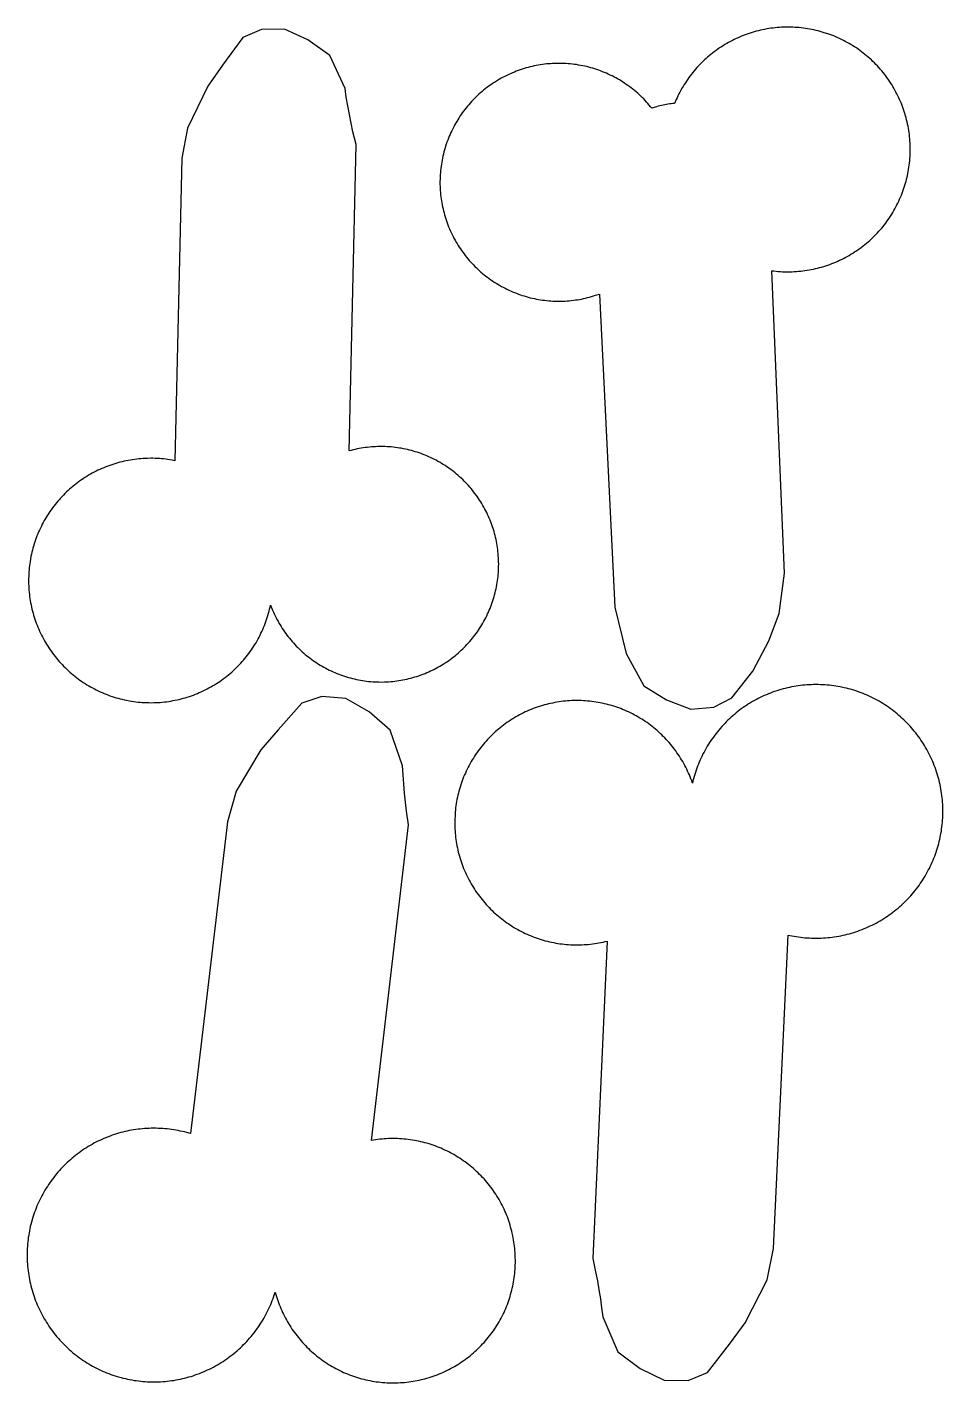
# Model space of a CAD drawing. Extents: x -246 to 246, y -104 to 199.
# Drawn here: x 175.17 to 184.8, y 53.9 to 68.14 of the extents above; entities that cross this region are included whole.
import ezdxf

# ---------------------------------------------------------------- set-up
doc = ezdxf.new("R2010")
doc.units = 0
doc.layers.add('Add_Red', color=1, linetype='Continuous')

msp = doc.modelspace()

# ---------------------------------------------------------------- linework, layer by layer
at = {"layer": 'Add_Red'}
for points in [[(176.504, 61.044), (176.526, 61.045), (176.549, 61.046), (176.571, 61.047), (176.593, 61.049), (176.616, 61.051), (176.638, 61.054), (176.66, 61.057), (176.682, 61.061), (176.704, 61.065), (176.726, 61.069), (176.748, 61.073), (176.77, 61.078), (176.792, 61.084), (176.813, 61.09), (176.835, 61.096), (176.856, 61.102), (176.878, 61.109), (176.899, 61.116), (176.92, 61.124), (176.941, 61.132), (176.962, 61.14), (176.982, 61.149), (177.003, 61.158), (177.023, 61.168), (177.043, 61.178), (177.063, 61.188), (177.083, 61.198), (177.103, 61.209), (177.122, 61.22), (177.141, 61.232), (177.161, 61.244), (177.179, 61.256), (177.198, 61.268), (177.216, 61.281), (177.234, 61.294), (177.252, 61.308), (177.27, 61.321), (177.287, 61.336), (177.305, 61.35), (177.322, 61.365), (177.338, 61.38), (177.355, 61.395), (177.371, 61.41), (177.387, 61.426), (177.402, 61.442), (177.418, 61.459), (177.433, 61.475), (177.447, 61.492), (177.462, 61.509), (177.476, 61.527), (177.49, 61.544), (177.503, 61.562), (177.516, 61.58), (177.529, 61.599), (177.542, 61.617), (177.554, 61.636), (177.566, 61.655), (177.578, 61.674), (177.589, 61.694), (177.6, 61.713), (177.61, 61.733), (177.621, 61.753), (177.63, 61.773), (177.64, 61.793), (177.649, 61.814), (177.658, 61.835), (177.666, 61.855), (177.674, 61.876), (177.682, 61.897), (177.689, 61.918), (177.696, 61.94), (177.703, 61.961), (177.709, 61.983), (177.715, 62.004), (177.72, 62.026), (177.725, 62.048), (177.73, 62.07), (177.744, 62.035), (177.752, 62.015), (177.76, 61.995), (177.769, 61.976), (177.779, 61.956), (177.788, 61.937), (177.798, 61.918), (177.809, 61.899), (177.819, 61.88), (177.83, 61.861), (177.841, 61.843), (177.853, 61.825), (177.865, 61.807), (177.877, 61.789), (177.89, 61.771), (177.903, 61.754), (177.916, 61.737), (177.929, 61.72), (177.943, 61.703), (177.957, 61.687), (177.971, 61.671), (177.986, 61.655), (178.001, 61.639), (178.016, 61.624), (178.031, 61.609), (178.047, 61.594), (178.063, 61.579), (178.079, 61.565), (178.095, 61.551), (178.112, 61.537), (178.129, 61.524), (178.146, 61.511), (178.163, 61.498), (178.181, 61.485), (178.199, 61.473), (178.217, 61.461), (178.235, 61.449), (178.253, 61.438), (178.272, 61.427), (178.291, 61.417), (178.31, 61.406), (178.329, 61.396), (178.348, 61.387), (178.368, 61.377), (178.387, 61.368), (178.407, 61.36), (178.427, 61.352), (178.447, 61.344), (178.467, 61.336), (178.488, 61.329), (178.508, 61.322), (178.529, 61.316), (178.55, 61.309), (178.57, 61.304), (178.591, 61.298), (178.612, 61.293), (178.633, 61.288), (178.655, 61.284), (178.676, 61.28), (178.697, 61.277), (178.718, 61.273), (178.74, 61.271), (178.761, 61.268), (178.783, 61.266), (178.804, 61.264), (178.826, 61.263), (178.847, 61.262), (178.869, 61.262), (178.891, 61.261), (178.928, 61.262), (178.95, 61.263), (178.971, 61.264), (178.993, 61.266), (179.014, 61.268), (179.036, 61.27), (179.057, 61.273), (179.078, 61.276), (179.1, 61.279), (179.121, 61.283), (179.142, 61.287), (179.163, 61.292), (179.184, 61.297), (179.205, 61.302), (179.226, 61.308), (179.247, 61.314), (179.267, 61.32), (179.288, 61.327), (179.314, 61.336), (179.334, 61.344), (179.354, 61.352), (179.374, 61.36), (179.394, 61.368), (179.413, 61.377), (179.433, 61.387), (179.452, 61.396), (179.471, 61.406), (179.49, 61.417), (179.509, 61.427), (179.528, 61.438), (179.546, 61.449), (179.564, 61.461), (179.582, 61.473), (179.6, 61.485), (179.618, 61.498), (179.635, 61.511), (179.652, 61.524), (179.669, 61.537), (179.686, 61.551), (179.702, 61.565), (179.718, 61.579), (179.734, 61.594), (179.75, 61.609), (179.765, 61.624), (179.78, 61.639), (179.795, 61.655), (179.81, 61.671), (179.824, 61.687), (179.838, 61.703), (179.852, 61.72), (179.865, 61.737), (179.879, 61.754), (179.891, 61.771), (179.904, 61.789), (179.916, 61.807), (179.928, 61.825), (179.94, 61.843), (179.951, 61.861), (179.962, 61.88), (179.973, 61.899), (179.983, 61.918), (179.993, 61.937), (180.002, 61.956), (180.012, 61.976), (180.021, 61.995), (180.029, 62.015), (180.038, 62.035), (180.045, 62.055), (180.053, 62.075), (180.06, 62.096), (180.067, 62.116), (180.074, 62.137), (180.08, 62.158), (180.085, 62.178), (180.091, 62.199), (180.096, 62.22), (180.101, 62.241), (180.105, 62.262), (180.109, 62.284), (180.112, 62.305), (180.116, 62.326), (180.118, 62.348), (180.121, 62.369), (180.123, 62.391), (180.125, 62.412), (180.126, 62.434), (180.127, 62.455), (180.127, 62.477), (180.128, 62.498), (180.127, 62.524), (180.127, 62.546), (180.126, 62.567), (180.124, 62.589), (180.123, 62.611), (180.12, 62.632), (180.118, 62.653), (180.115, 62.675), (180.112, 62.696), (180.108, 62.717), (180.104, 62.739), (180.1, 62.76), (180.095, 62.781), (180.09, 62.802), (180.084, 62.823), (180.079, 62.844), (180.072, 62.864), (180.06, 62.901), (180.053, 62.922), (180.045, 62.942), (180.038, 62.962), (180.029, 62.982), (180.021, 63.002), (180.012, 63.021), (180.002, 63.041), (179.993, 63.06), (179.983, 63.079), (179.973, 63.098), (179.962, 63.117), (179.951, 63.136), (179.94, 63.154), (179.928, 63.172), (179.916, 63.19), (179.904, 63.208), (179.891, 63.226), (179.879, 63.243), (179.865, 63.26), (179.852, 63.277), (179.838, 63.294), (179.824, 63.31), (179.81, 63.326), (179.795, 63.342), (179.78, 63.358), (179.765, 63.373), (179.75, 63.388), (179.734, 63.403), (179.718, 63.418), (179.702, 63.432), (179.686, 63.446), (179.669, 63.46), (179.652, 63.473), (179.635, 63.486), (179.618, 63.499), (179.6, 63.512), (179.582, 63.524), (179.564, 63.536), (179.546, 63.548), (179.528, 63.559), (179.509, 63.57), (179.49, 63.58), (179.471, 63.591), (179.452, 63.601), (179.433, 63.61), (179.413, 63.62), (179.394, 63.629), (179.374, 63.637), (179.354, 63.645), (179.334, 63.653), (179.314, 63.661), (179.293, 63.668), (179.273, 63.675), (179.252, 63.681), (179.232, 63.688), (179.211, 63.693), (179.19, 63.699), (179.169, 63.704), (179.148, 63.708), (179.127, 63.713), (179.105, 63.717), (179.084, 63.72), (179.063, 63.723), (179.041, 63.726), (179.02, 63.729), (178.998, 63.731), (178.977, 63.733), (178.955, 63.734), (178.934, 63.735), (178.912, 63.735), (178.891, 63.736), (178.855, 63.735), (178.833, 63.734), (178.812, 63.733), (178.79, 63.731), (178.769, 63.729), (178.747, 63.727), (178.726, 63.724), (178.704, 63.721), (178.683, 63.718), (178.662, 63.714), (178.641, 63.71), (178.619, 63.705), (178.598, 63.701), (178.578, 63.695), (178.557, 63.69), (178.629, 66.909), (178.597, 67.043), (178.577, 67.133), (178.559, 67.224), (178.542, 67.315), (178.527, 67.406), (178.514, 67.497), (178.352, 67.846), (178.124, 68.011), (177.877, 68.123), (177.634, 68.12), (177.439, 68.033), (177.224, 67.743), (177.07, 67.523), (176.858, 67.083), (176.8, 66.765), (176.8, 66.765), (176.724, 63.587), (176.695, 63.592), (176.673, 63.596), (176.651, 63.599), (176.629, 63.602), (176.606, 63.605), (176.584, 63.607), (176.562, 63.609), (176.539, 63.61), (176.517, 63.611), (176.494, 63.612), (176.472, 63.612), (176.436, 63.611), (176.414, 63.611), (176.391, 63.609), (176.369, 63.608), (176.347, 63.606), (176.324, 63.603), (176.302, 63.601), (176.28, 63.597), (176.258, 63.594), (176.236, 63.59), (176.214, 63.586), (176.192, 63.581), (176.17, 63.576), (176.148, 63.57), (176.127, 63.565), (176.105, 63.558), (176.084, 63.552), (176.062, 63.545), (176.041, 63.538), (176.02, 63.53), (175.999, 63.522), (175.979, 63.513), (175.958, 63.505), (175.937, 63.495), (175.917, 63.486), (175.897, 63.476), (175.877, 63.466), (175.857, 63.455), (175.838, 63.444), (175.818, 63.433), (175.799, 63.422), (175.78, 63.41), (175.761, 63.397), (175.743, 63.385), (175.724, 63.372), (175.706, 63.359), (175.688, 63.345), (175.671, 63.331), (175.653, 63.317), (175.636, 63.303), (175.619, 63.288), (175.603, 63.273), (175.586, 63.258), (175.57, 63.242), (175.554, 63.226), (175.539, 63.21), (175.524, 63.194), (175.509, 63.177), (175.494, 63.16), (175.48, 63.143), (175.466, 63.125), (175.452, 63.108), (175.438, 63.09), (175.425, 63.072), (175.412, 63.053), (175.4, 63.035), (175.388, 63.016), (175.376, 62.997), (175.364, 62.978), (175.353, 62.958), (175.342, 62.939), (175.332, 62.919), (175.322, 62.899), (175.312, 62.879), (175.302, 62.858), (175.293, 62.838), (175.285, 62.817), (175.276, 62.796), (175.268, 62.775), (175.261, 62.754), (175.253, 62.733), (175.247, 62.712), (175.24, 62.69), (175.234, 62.669), (175.228, 62.647), (175.223, 62.625), (175.218, 62.603), (175.213, 62.582), (175.207, 62.551), (175.204, 62.529), (175.2, 62.506), (175.197, 62.484), (175.195, 62.462), (175.193, 62.44), (175.191, 62.417), (175.19, 62.395), (175.189, 62.373), (175.188, 62.35), (175.188, 62.328), (175.188, 62.294), (175.189, 62.271), (175.19, 62.249), (175.192, 62.227), (175.194, 62.204), (175.196, 62.182), (175.199, 62.16), (175.202, 62.138), (175.205, 62.116), (175.209, 62.093), (175.214, 62.071), (175.218, 62.05), (175.223, 62.028), (175.229, 62.006), (175.235, 61.984), (175.241, 61.963), (175.247, 61.941), (175.254, 61.92), (175.261, 61.899), (175.269, 61.878), (175.277, 61.857), (175.286, 61.836), (175.294, 61.815), (175.303, 61.795), (175.313, 61.775), (175.323, 61.754), (175.333, 61.735), (175.343, 61.715), (175.354, 61.695), (175.366, 61.676), (175.377, 61.657), (175.389, 61.638), (175.401, 61.619), (175.414, 61.6), (175.427, 61.582), (175.44, 61.564), (175.453, 61.546), (175.467, 61.528), (175.481, 61.511), (175.496, 61.493), (175.51, 61.477), (175.525, 61.46), (175.541, 61.444), (175.556, 61.427), (175.572, 61.412), (175.588, 61.396), (175.605, 61.381), (175.621, 61.366), (175.638, 61.351), (175.655, 61.337), (175.673, 61.323), (175.69, 61.309), (175.708, 61.295), (175.726, 61.282), (175.745, 61.269), (175.763, 61.257), (175.782, 61.244), (175.801, 61.233), (175.82, 61.221), (175.84, 61.21), (175.859, 61.199), (175.879, 61.188), (175.899, 61.178), (175.919, 61.168), (175.94, 61.159), (175.96, 61.15), (175.981, 61.141), (176.002, 61.133), (176.022, 61.125), (176.043, 61.117), (176.065, 61.11), (176.086, 61.103), (176.107, 61.096), (176.129, 61.09), (176.151, 61.084), (176.172, 61.079), (176.194, 61.074), (176.216, 61.069), (176.249, 61.063), (176.271, 61.059), (176.293, 61.056), (176.316, 61.053), (176.338, 61.05), (176.36, 61.048), (176.382, 61.047), (176.405, 61.045), (176.427, 61.044), (176.45, 61.044), (176.472, 61.043), (176.504, 61.044)], [(182.389, 60.995), (182.578, 61.095), (182.799, 61.376), (182.966, 61.692), (183.074, 61.98), (183.133, 62.404), (182.999, 65.583), (183.021, 65.581), (183.044, 65.578), (183.066, 65.576), (183.088, 65.575), (183.111, 65.573), (183.133, 65.573), (183.168, 65.572), (183.19, 65.572), (183.213, 65.573), (183.235, 65.574), (183.257, 65.575), (183.28, 65.577), (183.302, 65.579), (183.324, 65.582), (183.347, 65.585), (183.369, 65.588), (183.391, 65.592), (183.413, 65.596), (183.435, 65.6), (183.457, 65.605), (183.479, 65.61), (183.501, 65.616), (183.522, 65.622), (183.544, 65.628), (183.565, 65.635), (183.586, 65.642), (183.607, 65.65), (183.628, 65.658), (183.649, 65.666), (183.67, 65.674), (183.691, 65.683), (183.711, 65.693), (183.731, 65.702), (183.751, 65.712), (183.771, 65.723), (183.791, 65.733), (183.811, 65.744), (183.83, 65.756), (183.849, 65.767), (183.868, 65.78), (183.887, 65.792), (183.905, 65.805), (183.923, 65.818), (183.941, 65.831), (183.959, 65.845), (183.977, 65.859), (183.994, 65.873), (184.011, 65.887), (184.028, 65.902), (184.045, 65.918), (184.061, 65.933), (184.077, 65.949), (184.093, 65.965), (184.108, 65.981), (184.123, 65.998), (184.138, 66.014), (184.153, 66.031), (184.167, 66.049), (184.181, 66.066), (184.195, 66.084), (184.208, 66.102), (184.221, 66.12), (184.234, 66.139), (184.246, 66.158), (184.258, 66.176), (184.27, 66.196), (184.281, 66.215), (184.292, 66.234), (184.303, 66.254), (184.313, 66.274), (184.323, 66.294), (184.333, 66.314), (184.342, 66.335), (184.351, 66.355), (184.36, 66.376), (184.368, 66.397), (184.376, 66.418), (184.383, 66.439), (184.39, 66.46), (184.397, 66.482), (184.404, 66.503), (184.41, 66.525), (184.415, 66.547), (184.423, 66.582), (184.428, 66.604), (184.432, 66.626), (184.436, 66.648), (184.44, 66.67), (184.443, 66.692), (184.445, 66.714), (184.448, 66.737), (184.45, 66.759), (184.451, 66.782), (184.452, 66.804), (184.453, 66.826), (184.453, 66.858), (184.453, 66.88), (184.453, 66.903), (184.452, 66.925), (184.45, 66.947), (184.448, 66.97), (184.446, 66.992), (184.444, 67.014), (184.441, 67.037), (184.438, 67.059), (184.434, 67.081), (184.43, 67.103), (184.425, 67.125), (184.42, 67.147), (184.415, 67.169), (184.41, 67.19), (184.404, 67.212), (184.397, 67.234), (184.39, 67.255), (184.383, 67.276), (184.376, 67.297), (184.368, 67.318), (184.36, 67.339), (184.351, 67.36), (184.342, 67.381), (184.333, 67.401), (184.323, 67.421), (184.313, 67.441), (184.303, 67.461), (184.292, 67.481), (184.281, 67.501), (184.27, 67.52), (184.258, 67.539), (184.246, 67.558), (184.234, 67.577), (184.221, 67.595), (184.208, 67.613), (184.195, 67.631), (184.181, 67.649), (184.167, 67.667), (184.153, 67.684), (184.138, 67.701), (184.123, 67.718), (184.108, 67.735), (184.093, 67.751), (184.077, 67.767), (184.061, 67.783), (184.045, 67.798), (184.028, 67.813), (184.011, 67.828), (183.994, 67.843), (183.977, 67.857), (183.959, 67.871), (183.941, 67.884), (183.923, 67.898), (183.905, 67.911), (183.887, 67.924), (183.868, 67.936), (183.849, 67.948), (183.83, 67.96), (183.811, 67.971), (183.791, 67.982), (183.771, 67.993), (183.751, 68.003), (183.731, 68.013), (183.711, 68.023), (183.691, 68.032), (183.67, 68.041), (183.649, 68.05), (183.628, 68.058), (183.607, 68.066), (183.586, 68.073), (183.549, 68.085), (183.528, 68.092), (183.506, 68.098), (183.484, 68.104), (183.463, 68.109), (183.441, 68.114), (183.419, 68.119), (183.397, 68.123), (183.375, 68.127), (183.352, 68.13), (183.33, 68.133), (183.308, 68.136), (183.286, 68.138), (183.263, 68.14), (183.241, 68.141), (183.218, 68.142), (183.196, 68.143), (183.168, 68.143), (183.145, 68.143), (183.123, 68.143), (183.1, 68.142), (183.078, 68.14), (183.056, 68.138), (183.033, 68.136), (183.011, 68.134), (182.989, 68.131), (182.967, 68.128), (182.945, 68.124), (182.922, 68.12), (182.9, 68.115), (182.879, 68.11), (182.857, 68.105), (182.835, 68.1), (182.813, 68.094), (182.792, 68.087), (182.77, 68.08), (182.749, 68.073), (182.728, 68.066), (182.707, 68.058), (182.686, 68.05), (182.665, 68.041), (182.645, 68.032), (182.624, 68.023), (182.604, 68.013), (182.584, 68.003), (182.564, 67.993), (182.544, 67.982), (182.525, 67.971), (182.506, 67.96), (182.486, 67.948), (182.468, 67.936), (182.449, 67.924), (182.43, 67.911), (182.412, 67.898), (182.394, 67.884), (182.376, 67.871), (182.359, 67.857), (182.341, 67.843), (182.324, 67.828), (182.308, 67.813), (182.291, 67.798), (182.275, 67.783), (182.259, 67.767), (182.243, 67.751), (182.228, 67.735), (182.212, 67.718), (182.197, 67.701), (182.183, 67.684), (182.169, 67.667), (182.155, 67.649), (182.141, 67.631), (182.128, 67.613), (182.115, 67.595), (182.102, 67.577), (182.09, 67.558), (182.077, 67.539), (182.066, 67.52), (182.054, 67.501), (182.043, 67.481), (182.033, 67.461), (182.022, 67.441), (182.012, 67.421), (182.003, 67.401), (181.993, 67.381), (181.977, 67.342), (181.959, 67.34), (181.942, 67.338), (181.925, 67.336), (181.907, 67.333), (181.89, 67.33), (181.873, 67.327), (181.856, 67.323), (181.839, 67.319), (181.822, 67.315), (181.805, 67.311), (181.788, 67.306), (181.771, 67.301), (181.739, 67.29), (181.725, 67.307), (181.711, 67.324), (181.697, 67.34), (181.682, 67.356), (181.668, 67.372), (181.652, 67.388), (181.637, 67.404), (181.621, 67.419), (181.605, 67.434), (181.589, 67.448), (181.573, 67.463), (181.556, 67.477), (181.539, 67.49), (181.522, 67.504), (181.505, 67.517), (181.487, 67.53), (181.469, 67.542), (181.451, 67.554), (181.433, 67.566), (181.414, 67.578), (181.396, 67.589), (181.377, 67.6), (181.358, 67.611), (181.338, 67.621), (181.319, 67.631), (181.299, 67.64), (181.28, 67.65), (181.26, 67.658), (181.24, 67.667), (181.219, 67.675), (181.199, 67.683), (181.179, 67.69), (181.158, 67.698), (181.137, 67.704), (181.116, 67.711), (181.095, 67.717), (181.074, 67.722), (181.053, 67.728), (181.032, 67.733), (181.011, 67.737), (180.989, 67.741), (180.968, 67.745), (180.946, 67.749), (180.925, 67.752), (180.903, 67.754), (180.881, 67.757), (180.859, 67.758), (180.838, 67.76), (180.816, 67.761), (180.794, 67.762), (180.761, 67.762), (180.739, 67.762), (180.717, 67.762), (180.695, 67.761), (180.673, 67.759), (180.652, 67.758), (180.63, 67.756), (180.608, 67.753), (180.587, 67.75), (180.565, 67.747), (180.544, 67.743), (180.522, 67.739), (180.501, 67.735), (180.48, 67.73), (180.458, 67.725), (180.437, 67.72), (180.416, 67.714), (180.395, 67.708), (180.375, 67.701), (180.354, 67.694), (180.333, 67.687), (180.313, 67.679), (180.293, 67.671), (180.272, 67.663), (180.252, 67.654), (180.233, 67.645), (180.213, 67.636), (180.193, 67.626), (180.174, 67.616), (180.155, 67.606), (180.136, 67.595), (180.117, 67.584), (180.093, 67.569), (180.075, 67.558), (180.057, 67.545), (180.039, 67.533), (180.021, 67.52), (180.004, 67.507), (179.987, 67.494), (179.97, 67.48), (179.953, 67.466), (179.936, 67.452), (179.92, 67.437), (179.904, 67.423), (179.888, 67.408), (179.873, 67.392), (179.858, 67.377), (179.843, 67.361), (179.828, 67.345), (179.814, 67.328), (179.8, 67.311), (179.786, 67.295), (179.772, 67.277), (179.759, 67.26), (179.746, 67.243), (179.734, 67.225), (179.721, 67.207), (179.709, 67.188), (179.698, 67.17), (179.687, 67.151), (179.676, 67.132), (179.665, 67.113), (179.655, 67.094), (179.645, 67.075), (179.635, 67.055), (179.626, 67.036), (179.617, 67.016), (179.608, 66.996), (179.6, 66.975), (179.592, 66.955), (179.584, 66.935), (179.577, 66.914), (179.57, 66.893), (179.564, 66.873), (179.558, 66.852), (179.552, 66.831), (179.547, 66.809), (179.542, 66.788), (179.537, 66.767), (179.533, 66.745), (179.529, 66.724), (179.526, 66.702), (179.522, 66.681), (179.52, 66.659), (179.517, 66.638), (179.515, 66.616), (179.514, 66.594), (179.513, 66.572), (179.512, 66.551), (179.511, 66.513), (179.511, 66.491), (179.512, 66.469), (179.513, 66.448), (179.514, 66.426), (179.516, 66.404), (179.518, 66.382), (179.52, 66.361), (179.523, 66.339), (179.527, 66.317), (179.53, 66.296), (179.534, 66.275), (179.538, 66.253), (179.543, 66.232), (179.548, 66.211), (179.554, 66.19), (179.56, 66.169), (179.566, 66.148), (179.572, 66.127), (179.579, 66.106), (179.587, 66.086), (179.594, 66.065), (179.602, 66.045), (179.61, 66.025), (179.619, 66.005), (179.628, 65.985), (179.638, 65.964), (179.648, 65.944), (179.658, 65.925), (179.669, 65.906), (179.679, 65.887), (179.691, 65.868), (179.702, 65.849), (179.714, 65.831), (179.726, 65.813), (179.738, 65.795), (179.751, 65.777), (179.764, 65.76), (179.777, 65.742), (179.791, 65.725), (179.805, 65.708), (179.819, 65.692), (179.833, 65.676), (179.848, 65.659), (179.863, 65.644), (179.878, 65.628), (179.894, 65.613), (179.91, 65.598), (179.926, 65.583), (179.942, 65.569), (179.959, 65.555), (179.976, 65.541), (179.993, 65.527), (180.01, 65.514), (180.028, 65.501), (180.045, 65.488), (180.063, 65.476), (180.082, 65.464), (180.1, 65.452), (180.119, 65.441), (180.138, 65.43), (180.157, 65.419), (180.176, 65.409), (180.195, 65.399), (180.215, 65.389), (180.234, 65.38), (180.254, 65.371), (180.274, 65.362), (180.294, 65.354), (180.315, 65.346), (180.335, 65.338), (180.356, 65.331), (180.376, 65.324), (180.397, 65.318), (180.418, 65.311), (180.439, 65.306), (180.46, 65.3), (180.481, 65.295), (180.503, 65.29), (180.524, 65.286), (180.546, 65.282), (180.567, 65.279), (180.589, 65.275), (180.61, 65.273), (180.632, 65.27), (180.654, 65.268), (180.675, 65.266), (180.697, 65.265), (180.719, 65.264), (180.761, 65.263), (180.782, 65.264), (180.804, 65.264), (180.826, 65.265), (180.848, 65.267), (180.87, 65.268), (180.891, 65.27), (180.913, 65.273), (180.935, 65.276), (180.956, 65.279), (180.978, 65.282), (180.999, 65.286), (181.02, 65.291), (181.042, 65.295), (181.063, 65.301), (181.084, 65.306), (181.105, 65.312), (181.126, 65.318), (181.147, 65.325), (181.186, 65.338), (181.349, 62.048), (181.469, 61.56), (181.653, 61.221), (181.892, 61.072), (182.146, 60.976), (182.389, 60.995)], [(182.324, 54.006), (182.554, 54.302), (182.719, 54.526), (182.949, 54.978), (183.017, 55.306), (183.172, 58.601), (183.209, 58.594), (183.232, 58.589), (183.255, 58.585), (183.278, 58.582), (183.301, 58.579), (183.324, 58.576), (183.347, 58.574), (183.371, 58.572), (183.394, 58.571), (183.417, 58.57), (183.44, 58.569), (183.464, 58.569), (183.493, 58.569), (183.517, 58.57), (183.54, 58.571), (183.563, 58.573), (183.586, 58.575), (183.609, 58.577), (183.632, 58.58), (183.655, 58.583), (183.678, 58.586), (183.701, 58.59), (183.724, 58.595), (183.747, 58.6), (183.77, 58.605), (183.792, 58.61), (183.815, 58.616), (183.837, 58.622), (183.859, 58.629), (183.882, 58.636), (183.904, 58.644), (183.925, 58.652), (183.947, 58.66), (183.969, 58.669), (183.99, 58.678), (184.012, 58.687), (184.033, 58.697), (184.054, 58.707), (184.074, 58.717), (184.095, 58.728), (184.115, 58.739), (184.136, 58.751), (184.156, 58.763), (184.175, 58.775), (184.195, 58.788), (184.214, 58.801), (184.233, 58.814), (184.252, 58.827), (184.271, 58.841), (184.289, 58.856), (184.307, 58.87), (184.325, 58.885), (184.343, 58.9), (184.36, 58.916), (184.377, 58.931), (184.394, 58.948), (184.41, 58.964), (184.427, 58.981), (184.443, 58.998), (184.458, 59.015), (184.474, 59.032), (184.489, 59.05), (184.503, 59.068), (184.518, 59.086), (184.532, 59.105), (184.546, 59.124), (184.559, 59.143), (184.572, 59.162), (184.585, 59.181), (184.597, 59.201), (184.609, 59.221), (184.621, 59.241), (184.632, 59.261), (184.643, 59.282), (184.654, 59.302), (184.664, 59.323), (184.674, 59.344), (184.684, 59.366), (184.693, 59.387), (184.702, 59.408), (184.71, 59.43), (184.718, 59.452), (184.726, 59.474), (184.733, 59.496), (184.74, 59.518), (184.746, 59.541), (184.752, 59.563), (184.758, 59.586), (184.764, 59.608), (184.772, 59.647), (184.776, 59.67), (184.78, 59.693), (184.783, 59.716), (184.786, 59.739), (184.789, 59.762), (184.791, 59.786), (184.793, 59.809), (184.794, 59.832), (184.795, 59.855), (184.796, 59.878), (184.796, 59.902), (184.796, 59.929), (184.795, 59.953), (184.794, 59.976), (184.793, 59.999), (184.791, 60.022), (184.788, 60.045), (184.786, 60.068), (184.783, 60.091), (184.779, 60.114), (184.775, 60.137), (184.771, 60.16), (184.766, 60.183), (184.761, 60.206), (184.756, 60.228), (184.75, 60.251), (184.743, 60.273), (184.737, 60.295), (184.73, 60.318), (184.722, 60.34), (184.714, 60.362), (184.706, 60.383), (184.698, 60.405), (184.689, 60.426), (184.679, 60.448), (184.669, 60.469), (184.659, 60.49), (184.649, 60.511), (184.638, 60.531), (184.627, 60.552), (184.615, 60.572), (184.604, 60.592), (184.591, 60.612), (184.579, 60.631), (184.566, 60.651), (184.553, 60.67), (184.539, 60.689), (184.525, 60.707), (184.511, 60.726), (184.496, 60.744), (184.482, 60.762), (184.466, 60.779), (184.451, 60.797), (184.435, 60.814), (184.419, 60.831), (184.403, 60.847), (184.386, 60.863), (184.369, 60.879), (184.352, 60.895), (184.335, 60.91), (184.317, 60.925), (184.299, 60.94), (184.281, 60.954), (184.262, 60.969), (184.243, 60.982), (184.224, 60.996), (184.205, 61.009), (184.186, 61.022), (184.166, 61.034), (184.146, 61.046), (184.126, 61.058), (184.106, 61.069), (184.085, 61.08), (184.065, 61.091), (184.044, 61.101), (184.023, 61.111), (184.002, 61.121), (183.98, 61.13), (183.959, 61.139), (183.937, 61.147), (183.915, 61.155), (183.893, 61.163), (183.871, 61.17), (183.849, 61.177), (183.827, 61.184), (183.804, 61.19), (183.782, 61.196), (183.759, 61.201), (183.718, 61.21), (183.695, 61.214), (183.672, 61.218), (183.649, 61.221), (183.626, 61.224), (183.603, 61.227), (183.58, 61.229), (183.557, 61.231), (183.533, 61.232), (183.51, 61.233), (183.487, 61.234), (183.464, 61.234), (183.438, 61.234), (183.415, 61.233), (183.391, 61.232), (183.368, 61.231), (183.345, 61.229), (183.322, 61.227), (183.299, 61.224), (183.276, 61.221), (183.253, 61.218), (183.23, 61.214), (183.207, 61.209), (183.184, 61.205), (183.162, 61.2), (183.139, 61.194), (183.116, 61.188), (183.094, 61.182), (183.072, 61.175), (183.05, 61.168), (183.027, 61.161), (183.006, 61.153), (182.984, 61.145), (182.962, 61.136), (182.941, 61.127), (182.919, 61.118), (182.898, 61.108), (182.877, 61.098), (182.856, 61.088), (182.836, 61.077), (182.815, 61.066), (182.795, 61.055), (182.775, 61.043), (182.755, 61.031), (182.736, 61.018), (182.716, 61.005), (182.697, 60.992), (182.678, 60.978), (182.66, 60.965), (182.641, 60.95), (182.623, 60.936), (182.605, 60.921), (182.588, 60.906), (182.57, 60.89), (182.553, 60.875), (182.536, 60.859), (182.52, 60.842), (182.503, 60.826), (182.487, 60.809), (182.472, 60.792), (182.456, 60.774), (182.441, 60.756), (182.426, 60.738), (182.412, 60.72), (182.398, 60.702), (182.384, 60.683), (182.371, 60.664), (182.357, 60.645), (182.345, 60.625), (182.332, 60.606), (182.32, 60.586), (182.308, 60.566), (182.297, 60.546), (182.286, 60.525), (182.275, 60.505), (182.265, 60.484), (182.255, 60.463), (182.245, 60.442), (182.236, 60.42), (182.227, 60.399), (182.219, 60.377), (182.21, 60.355), (182.203, 60.333), (182.195, 60.311), (182.188, 60.289), (182.182, 60.267), (182.176, 60.244), (182.17, 60.222), (182.165, 60.199), (182.157, 60.221), (182.149, 60.242), (182.141, 60.263), (182.132, 60.284), (182.123, 60.304), (182.114, 60.325), (182.104, 60.345), (182.094, 60.365), (182.084, 60.385), (182.073, 60.405), (182.062, 60.424), (182.051, 60.443), (182.039, 60.462), (182.027, 60.481), (182.015, 60.5), (182.002, 60.518), (181.989, 60.537), (181.976, 60.555), (181.962, 60.572), (181.948, 60.59), (181.934, 60.607), (181.919, 60.624), (181.904, 60.641), (181.889, 60.658), (181.874, 60.674), (181.858, 60.69), (181.842, 60.706), (181.826, 60.721), (181.809, 60.736), (181.793, 60.751), (181.776, 60.766), (181.758, 60.78), (181.741, 60.794), (181.723, 60.807), (181.705, 60.821), (181.687, 60.834), (181.668, 60.846), (181.65, 60.859), (181.631, 60.871), (181.612, 60.882), (181.592, 60.894), (181.573, 60.905), (181.553, 60.916), (181.533, 60.926), (181.513, 60.936), (181.493, 60.946), (181.473, 60.955), (181.452, 60.964), (181.431, 60.972), (181.411, 60.981), (181.39, 60.988), (181.368, 60.996), (181.347, 61.003), (181.326, 61.01), (181.304, 61.016), (181.283, 61.022), (181.261, 61.028), (181.239, 61.033), (181.217, 61.038), (181.195, 61.042), (181.173, 61.046), (181.151, 61.05), (181.129, 61.053), (181.107, 61.056), (181.085, 61.059), (181.062, 61.061), (181.04, 61.063), (181.018, 61.064), (180.995, 61.065), (180.973, 61.066), (180.95, 61.066), (180.919, 61.065), (180.896, 61.065), (180.874, 61.064), (180.852, 61.062), (180.829, 61.06), (180.807, 61.058), (180.785, 61.055), (180.763, 61.052), (180.74, 61.049), (180.718, 61.045), (180.696, 61.04), (180.674, 61.036), (180.653, 61.031), (180.631, 61.025), (180.609, 61.02), (180.588, 61.014), (180.566, 61.007), (180.533, 60.996), (180.511, 60.988), (180.49, 60.981), (180.47, 60.972), (180.449, 60.964), (180.428, 60.955), (180.408, 60.946), (180.388, 60.936), (180.368, 60.926), (180.348, 60.916), (180.328, 60.905), (180.309, 60.894), (180.289, 60.882), (180.27, 60.871), (180.251, 60.859), (180.233, 60.846), (180.214, 60.834), (180.196, 60.821), (180.178, 60.807), (180.16, 60.794), (180.143, 60.78), (180.125, 60.766), (180.108, 60.751), (180.092, 60.736), (180.075, 60.721), (180.059, 60.706), (180.043, 60.69), (180.027, 60.674), (180.012, 60.658), (179.997, 60.641), (179.982, 60.624), (179.967, 60.607), (179.953, 60.59), (179.939, 60.572), (179.925, 60.555), (179.912, 60.537), (179.899, 60.518), (179.886, 60.5), (179.874, 60.481), (179.862, 60.462), (179.85, 60.443), (179.839, 60.424), (179.828, 60.405), (179.817, 60.385), (179.807, 60.365), (179.797, 60.345), (179.787, 60.325), (179.778, 60.304), (179.769, 60.284), (179.76, 60.263), (179.752, 60.242), (179.744, 60.221), (179.737, 60.2), (179.73, 60.179), (179.723, 60.157), (179.717, 60.136), (179.711, 60.114), (179.705, 60.093), (179.7, 60.071), (179.695, 60.049), (179.69, 60.027), (179.686, 60.005), (179.683, 59.983), (179.679, 59.961), (179.676, 59.939), (179.674, 59.916), (179.672, 59.894), (179.67, 59.872), (179.669, 59.849), (179.668, 59.827), (179.667, 59.805), (179.667, 59.782), (179.667, 59.74), (179.668, 59.718), (179.67, 59.695), (179.671, 59.673), (179.674, 59.651), (179.676, 59.628), (179.679, 59.606), (179.682, 59.584), (179.686, 59.562), (179.69, 59.54), (179.694, 59.518), (179.699, 59.496), (179.704, 59.474), (179.71, 59.453), (179.716, 59.431), (179.723, 59.407), (179.73, 59.386), (179.737, 59.364), (179.744, 59.343), (179.752, 59.322), (179.76, 59.301), (179.769, 59.281), (179.778, 59.26), (179.787, 59.24), (179.797, 59.219), (179.807, 59.199), (179.817, 59.18), (179.828, 59.16), (179.839, 59.14), (179.85, 59.121), (179.862, 59.102), (179.874, 59.083), (179.886, 59.064), (179.899, 59.046), (179.912, 59.028), (179.925, 59.01), (179.939, 58.992), (179.953, 58.974), (179.967, 58.957), (179.982, 58.94), (179.997, 58.923), (180.012, 58.907), (180.027, 58.891), (180.043, 58.875), (180.059, 58.859), (180.075, 58.843), (180.092, 58.828), (180.108, 58.813), (180.125, 58.799), (180.143, 58.785), (180.16, 58.771), (180.178, 58.757), (180.196, 58.744), (180.214, 58.731), (180.233, 58.718), (180.251, 58.706), (180.27, 58.694), (180.289, 58.682), (180.309, 58.671), (180.328, 58.659), (180.348, 58.649), (180.368, 58.638), (180.388, 58.628), (180.408, 58.619), (180.428, 58.61), (180.449, 58.601), (180.47, 58.592), (180.49, 58.584), (180.511, 58.576), (180.533, 58.568), (180.554, 58.561), (180.575, 58.555), (180.597, 58.548), (180.618, 58.542), (180.64, 58.537), (180.662, 58.531), (180.684, 58.527), (180.706, 58.522), (180.728, 58.518), (180.75, 58.514), (180.772, 58.511), (180.794, 58.508), (180.816, 58.506), (180.839, 58.503), (180.861, 58.502), (180.883, 58.5), (180.906, 58.499), (180.928, 58.499), (180.95, 58.499), (180.98, 58.499), (181.003, 58.5), (181.025, 58.501), (181.048, 58.502), (181.07, 58.504), (181.092, 58.506), (181.114, 58.509), (181.137, 58.512), (181.159, 58.516), (181.181, 58.519), (181.203, 58.524), (181.225, 58.528), (181.247, 58.533), (181.268, 58.539), (181.116, 55.201), (181.147, 55.061), (181.165, 54.967), (181.182, 54.872), (181.197, 54.778), (181.21, 54.683), (181.222, 54.588), (181.381, 54.222), (181.614, 54.045), (181.867, 53.923), (182.12, 53.92), (182.324, 54.006)], [(179.05, 53.896), (179.073, 53.896), (179.095, 53.898), (179.117, 53.899), (179.14, 53.901), (179.162, 53.903), (179.184, 53.906), (179.206, 53.909), (179.228, 53.912), (179.251, 53.916), (179.273, 53.92), (179.294, 53.925), (179.316, 53.93), (179.352, 53.939), (179.374, 53.945), (179.396, 53.951), (179.417, 53.958), (179.438, 53.965), (179.459, 53.973), (179.48, 53.981), (179.501, 53.989), (179.522, 53.997), (179.542, 54.006), (179.563, 54.016), (179.583, 54.025), (179.603, 54.035), (179.623, 54.046), (179.643, 54.056), (179.662, 54.067), (179.681, 54.079), (179.7, 54.09), (179.719, 54.102), (179.738, 54.115), (179.756, 54.127), (179.775, 54.14), (179.793, 54.154), (179.81, 54.167), (179.828, 54.181), (179.845, 54.196), (179.862, 54.21), (179.879, 54.225), (179.896, 54.24), (179.912, 54.256), (179.928, 54.271), (179.944, 54.287), (179.959, 54.304), (179.974, 54.32), (179.989, 54.337), (180.004, 54.354), (180.018, 54.371), (180.032, 54.389), (180.045, 54.406), (180.059, 54.424), (180.072, 54.443), (180.084, 54.461), (180.097, 54.48), (180.109, 54.499), (180.121, 54.518), (180.132, 54.537), (180.143, 54.557), (180.154, 54.576), (180.164, 54.596), (180.174, 54.616), (180.184, 54.636), (180.193, 54.657), (180.202, 54.677), (180.21, 54.698), (180.219, 54.719), (180.226, 54.74), (180.234, 54.761), (180.241, 54.782), (180.248, 54.804), (180.254, 54.825), (180.26, 54.847), (180.266, 54.868), (180.271, 54.89), (180.276, 54.912), (180.28, 54.934), (180.284, 54.956), (180.288, 54.978), (180.291, 55), (180.294, 55.023), (180.297, 55.045), (180.299, 55.067), (180.301, 55.089), (180.302, 55.112), (180.303, 55.134), (180.304, 55.157), (180.304, 55.179), (180.303, 55.219), (180.302, 55.242), (180.301, 55.264), (180.299, 55.286), (180.297, 55.309), (180.295, 55.331), (180.292, 55.353), (180.289, 55.375), (180.285, 55.397), (180.281, 55.42), (180.277, 55.441), (180.271, 55.468), (180.266, 55.49), (180.26, 55.511), (180.254, 55.533), (180.248, 55.554), (180.241, 55.576), (180.234, 55.597), (180.226, 55.618), (180.219, 55.639), (180.21, 55.66), (180.202, 55.681), (180.193, 55.701), (180.184, 55.721), (180.174, 55.742), (180.164, 55.762), (180.154, 55.782), (180.143, 55.801), (180.132, 55.821), (180.121, 55.84), (180.109, 55.859), (180.097, 55.878), (180.084, 55.897), (180.072, 55.915), (180.059, 55.933), (180.045, 55.951), (180.032, 55.969), (180.018, 55.987), (180.004, 56.004), (179.989, 56.021), (179.974, 56.038), (179.959, 56.054), (179.944, 56.071), (179.928, 56.087), (179.912, 56.102), (179.896, 56.118), (179.879, 56.133), (179.862, 56.148), (179.845, 56.162), (179.828, 56.177), (179.81, 56.191), (179.793, 56.204), (179.775, 56.217), (179.756, 56.23), (179.738, 56.243), (179.719, 56.256), (179.7, 56.268), (179.681, 56.279), (179.662, 56.291), (179.643, 56.302), (179.623, 56.312), (179.603, 56.323), (179.583, 56.333), (179.563, 56.342), (179.542, 56.352), (179.522, 56.361), (179.501, 56.369), (179.48, 56.377), (179.459, 56.385), (179.438, 56.393), (179.417, 56.4), (179.396, 56.407), (179.374, 56.413), (179.352, 56.419), (179.331, 56.424), (179.309, 56.43), (179.287, 56.435), (179.265, 56.439), (179.243, 56.443), (179.221, 56.447), (179.199, 56.45), (179.177, 56.453), (179.154, 56.456), (179.132, 56.458), (179.11, 56.459), (179.087, 56.461), (179.065, 56.462), (179.043, 56.462), (179.02, 56.463), (178.992, 56.462), (178.97, 56.462), (178.947, 56.461), (178.925, 56.459), (178.902, 56.457), (178.88, 56.455), (178.858, 56.452), (178.836, 56.449), (178.814, 56.446), (178.792, 56.442), (179.181, 59.761), (179.16, 59.903), (179.149, 59.998), (179.139, 60.093), (179.131, 60.188), (179.124, 60.284), (179.119, 60.379), (178.986, 60.756), (178.766, 60.949), (178.522, 61.089), (178.271, 61.109), (178.061, 61.038), (177.81, 60.76), (177.63, 60.548), (177.368, 60.114), (177.277, 59.791), (176.888, 56.515), (176.85, 56.526), (176.827, 56.532), (176.805, 56.537), (176.782, 56.542), (176.759, 56.547), (176.736, 56.551), (176.713, 56.555), (176.69, 56.558), (176.667, 56.561), (176.644, 56.564), (176.621, 56.566), (176.598, 56.568), (176.575, 56.569), (176.551, 56.57), (176.528, 56.571), (176.505, 56.571), (176.477, 56.571), (176.454, 56.57), (176.431, 56.569), (176.407, 56.568), (176.384, 56.566), (176.361, 56.563), (176.338, 56.561), (176.315, 56.558), (176.292, 56.554), (176.269, 56.55), (176.246, 56.546), (176.223, 56.541), (176.201, 56.536), (176.178, 56.53), (176.156, 56.525), (176.133, 56.518), (176.111, 56.512), (176.089, 56.504), (176.067, 56.497), (176.045, 56.489), (176.023, 56.481), (176.001, 56.472), (175.98, 56.463), (175.959, 56.454), (175.938, 56.444), (175.917, 56.434), (175.896, 56.424), (175.875, 56.413), (175.855, 56.402), (175.835, 56.39), (175.815, 56.378), (175.795, 56.366), (175.775, 56.354), (175.756, 56.341), (175.737, 56.327), (175.718, 56.314), (175.699, 56.3), (175.681, 56.286), (175.663, 56.271), (175.645, 56.256), (175.627, 56.241), (175.61, 56.226), (175.593, 56.21), (175.576, 56.194), (175.559, 56.178), (175.543, 56.161), (175.527, 56.144), (175.511, 56.127), (175.496, 56.109), (175.481, 56.092), (175.466, 56.074), (175.452, 56.055), (175.438, 56.037), (175.424, 56.018), (175.411, 55.999), (175.398, 55.98), (175.385, 55.96), (175.372, 55.941), (175.36, 55.921), (175.349, 55.901), (175.337, 55.88), (175.326, 55.86), (175.315, 55.839), (175.305, 55.818), (175.295, 55.797), (175.286, 55.776), (175.276, 55.755), (175.268, 55.733), (175.259, 55.712), (175.251, 55.69), (175.243, 55.668), (175.236, 55.646), (175.229, 55.624), (175.218, 55.583), (175.212, 55.561), (175.206, 55.538), (175.201, 55.516), (175.197, 55.493), (175.193, 55.47), (175.189, 55.447), (175.185, 55.424), (175.182, 55.401), (175.18, 55.378), (175.177, 55.355), (175.176, 55.331), (175.174, 55.308), (175.173, 55.285), (175.173, 55.262), (175.172, 55.239), (175.173, 55.213), (175.173, 55.189), (175.174, 55.166), (175.176, 55.143), (175.178, 55.12), (175.18, 55.097), (175.183, 55.074), (175.186, 55.05), (175.189, 55.027), (175.193, 55.005), (175.197, 54.982), (175.202, 54.959), (175.207, 54.936), (175.213, 54.914), (175.218, 54.891), (175.225, 54.869), (175.231, 54.846), (175.238, 54.824), (175.246, 54.802), (175.254, 54.78), (175.262, 54.759), (175.27, 54.737), (175.279, 54.715), (175.289, 54.694), (175.298, 54.673), (175.308, 54.652), (175.319, 54.631), (175.33, 54.611), (175.341, 54.59), (175.352, 54.57), (175.364, 54.55), (175.376, 54.53), (175.389, 54.511), (175.402, 54.491), (175.415, 54.472), (175.428, 54.453), (175.442, 54.434), (175.456, 54.416), (175.471, 54.398), (175.486, 54.38), (175.501, 54.362), (175.516, 54.345), (175.532, 54.328), (175.548, 54.311), (175.564, 54.294), (175.581, 54.278), (175.598, 54.262), (175.615, 54.246), (175.633, 54.231), (175.65, 54.216), (175.668, 54.201), (175.687, 54.187), (175.705, 54.173), (175.724, 54.159), (175.743, 54.145), (175.762, 54.132), (175.781, 54.119), (175.801, 54.107), (175.821, 54.095), (175.841, 54.083), (175.861, 54.072), (175.882, 54.061), (175.902, 54.05), (175.923, 54.04), (175.944, 54.03), (175.965, 54.02), (175.987, 54.011), (176.008, 54.002), (176.03, 53.993), (176.052, 53.985), (176.074, 53.978), (176.096, 53.97), (176.118, 53.963), (176.16, 53.951), (176.183, 53.945), (176.205, 53.94), (176.228, 53.935), (176.251, 53.93), (176.274, 53.926), (176.297, 53.922), (176.32, 53.919), (176.343, 53.916), (176.366, 53.913), (176.389, 53.911), (176.412, 53.909), (176.435, 53.908), (176.458, 53.907), (176.482, 53.906), (176.505, 53.906), (176.529, 53.906), (176.552, 53.907), (176.575, 53.908), (176.598, 53.909), (176.622, 53.911), (176.645, 53.913), (176.668, 53.916), (176.691, 53.919), (176.714, 53.922), (176.737, 53.926), (176.76, 53.93), (176.783, 53.935), (176.805, 53.94), (176.828, 53.946), (176.85, 53.951), (176.873, 53.958), (176.895, 53.964), (176.917, 53.971), (176.939, 53.979), (176.961, 53.986), (176.983, 53.995), (177.005, 54.003), (177.026, 54.012), (177.047, 54.021), (177.069, 54.031), (177.09, 54.041), (177.11, 54.051), (177.131, 54.062), (177.152, 54.073), (177.172, 54.085), (177.192, 54.097), (177.212, 54.109), (177.231, 54.121), (177.251, 54.134), (177.27, 54.147), (177.289, 54.161), (177.307, 54.175), (177.326, 54.189), (177.344, 54.203), (177.362, 54.218), (177.38, 54.233), (177.397, 54.249), (177.414, 54.264), (177.431, 54.28), (177.448, 54.297), (177.464, 54.313), (177.48, 54.33), (177.496, 54.347), (177.511, 54.365), (177.526, 54.382), (177.541, 54.4), (177.555, 54.418), (177.57, 54.437), (177.583, 54.456), (177.597, 54.475), (177.61, 54.494), (177.623, 54.513), (177.635, 54.533), (177.648, 54.553), (177.659, 54.573), (177.671, 54.593), (177.682, 54.613), (177.693, 54.634), (177.703, 54.655), (177.713, 54.676), (177.723, 54.697), (177.732, 54.718), (177.741, 54.74), (177.749, 54.761), (177.757, 54.783), (177.765, 54.805), (177.773, 54.827), (177.78, 54.849), (177.786, 54.825), (177.793, 54.804), (177.799, 54.782), (177.806, 54.761), (177.814, 54.74), (177.822, 54.719), (177.83, 54.698), (177.839, 54.677), (177.848, 54.657), (177.857, 54.636), (177.866, 54.616), (177.876, 54.596), (177.887, 54.576), (177.897, 54.557), (177.909, 54.537), (177.92, 54.518), (177.932, 54.499), (177.944, 54.48), (177.956, 54.461), (177.969, 54.443), (177.982, 54.424), (177.995, 54.406), (178.009, 54.389), (178.023, 54.371), (178.037, 54.354), (178.051, 54.337), (178.066, 54.32), (178.081, 54.304), (178.097, 54.287), (178.113, 54.271), (178.128, 54.256), (178.145, 54.24), (178.161, 54.225), (178.178, 54.21), (178.195, 54.196), (178.212, 54.181), (178.23, 54.167), (178.248, 54.154), (178.266, 54.14), (178.284, 54.127), (178.302, 54.115), (178.321, 54.102), (178.34, 54.09), (178.359, 54.079), (178.378, 54.067), (178.398, 54.056), (178.418, 54.046), (178.437, 54.035), (178.457, 54.025), (178.478, 54.016), (178.498, 54.006), (178.519, 53.997), (178.539, 53.989), (178.56, 53.981), (178.581, 53.973), (178.602, 53.965), (178.624, 53.958), (178.645, 53.951), (178.666, 53.945), (178.688, 53.939), (178.71, 53.933), (178.731, 53.928), (178.753, 53.923), (178.775, 53.919), (178.797, 53.915), (178.819, 53.911), (178.842, 53.908), (178.864, 53.905), (178.886, 53.902), (178.908, 53.9), (178.931, 53.898), (178.953, 53.897), (178.975, 53.896), (178.998, 53.896), (179.02, 53.895), (179.05, 53.896)]]:
    msp.add_lwpolyline(points, dxfattribs=at)

doc.saveas('drawing.dxf')
